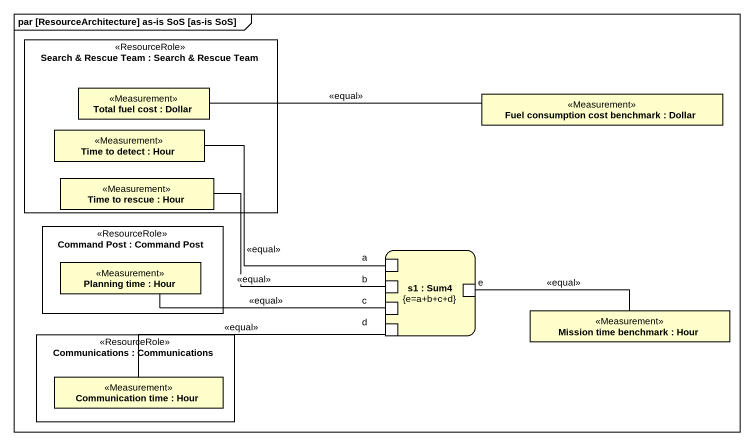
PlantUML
@startuml
mainframe par [ResourceArchitecture] as-is SoS [as-is SoS]
rectangle "Search & Rescue Team : Search & Rescue Team" as Search_Rescue_Team <<ResourceRole>> {
  rectangle "Total fuel cost : Dollar" as Total_fuel_cost <<Measurement>>
  rectangle "Time to detect : Hour" as Time_to_detect <<Measurement>>
  rectangle "Time to rescue : Hour" as Time_to_rescue <<Measurement>>
}
rectangle "Fuel consumption cost benchmark : Dollar" as Fuel_consumption_cost <<Measurement>>
rectangle "Command Post : Command Post" as Command_Post <<ResourceRole>> {
  rectangle "Planning time : Hour" as Planning_time <<Measurement>>
}
rectangle "s1 : Sum4\n{e=a+b+c+d}" as s1 {
  port a
  port b
  port e
  port c
  port d
}
rectangle "Mission time benchmark : Hour" as Mission_time_benchmark <<Measurement>>
rectangle "Communications : Communications" as Communications <<ResourceRole>> {
  rectangle "Communication time : Hour" as Communication_time <<Measurement>>
}
Total_fuel_cost -right- Fuel_consumption_cost : <<equal>>
Time_to_detect -right- a : <<equal>>
Time_to_rescue -right- b : <<equal>>
Planning_time -right- c : <<equal>>
e -right- Mission_time_benchmark : <<equal>>
Communication_time -right- d : <<equal>>
@enduml
